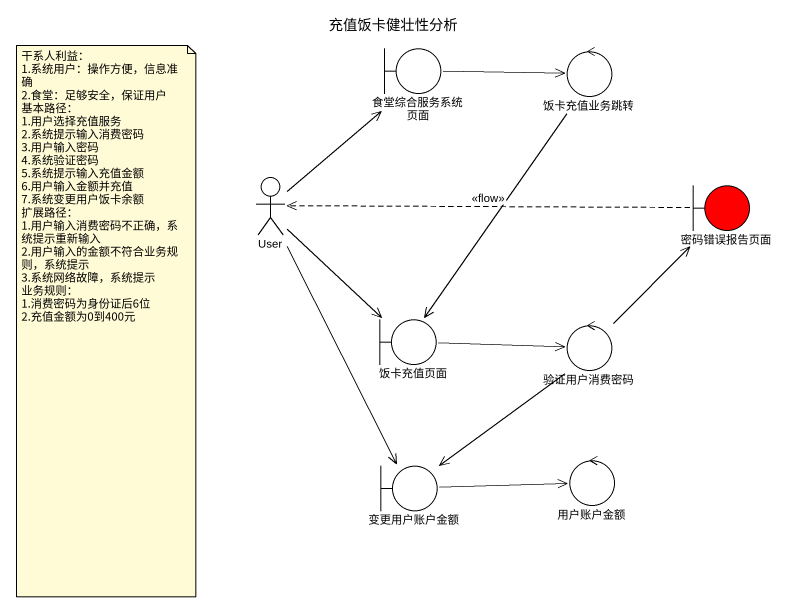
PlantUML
@startuml
title 充值饭卡健壮性分析
boundary 食堂综合服务系统页面
control 饭卡充值业务跳转
actor User
boundary 密码错误报告页面 #FF0000
boundary 饭卡充值页面
control 验证用户消费密码
boundary 变更用户账户金额
control 用户账户金额
食堂综合服务系统页面 -right-> 饭卡充值业务跳转
饭卡充值业务跳转 --> 饭卡充值页面
User -up-> 食堂综合服务系统页面
User --> 饭卡充值页面
User --> 变更用户账户金额
密码错误报告页面 .left.> User : <<flow>>
饭卡充值页面 -right-> 验证用户消费密码
验证用户消费密码 -up-> 密码错误报告页面
验证用户消费密码 --> 变更用户账户金额
变更用户账户金额 -right-> 用户账户金额
note as N1
  干系人利益：
  1.系统用户：操作方便，信息准确
  2.食堂：足够安全，保证用户
  基本路径：
  1.用户选择充值服务
  2.系统提示输入消费密码
  3.用户输入密码
  4.系统验证密码
  5.系统提示输入充值金额
  6.用户输入金额并充值
  7.系统变更用户饭卡余额
  扩展路径：
  1.用户输入消费密码不正确，系统提示重新输入
  2.用户输入的金额不符合业务规则，系统提示
  3.系统网络故障，系统提示
  业务规则：
  1.消费密码为身份证后6位
  2.充值金额为0到400元
end note
@enduml
